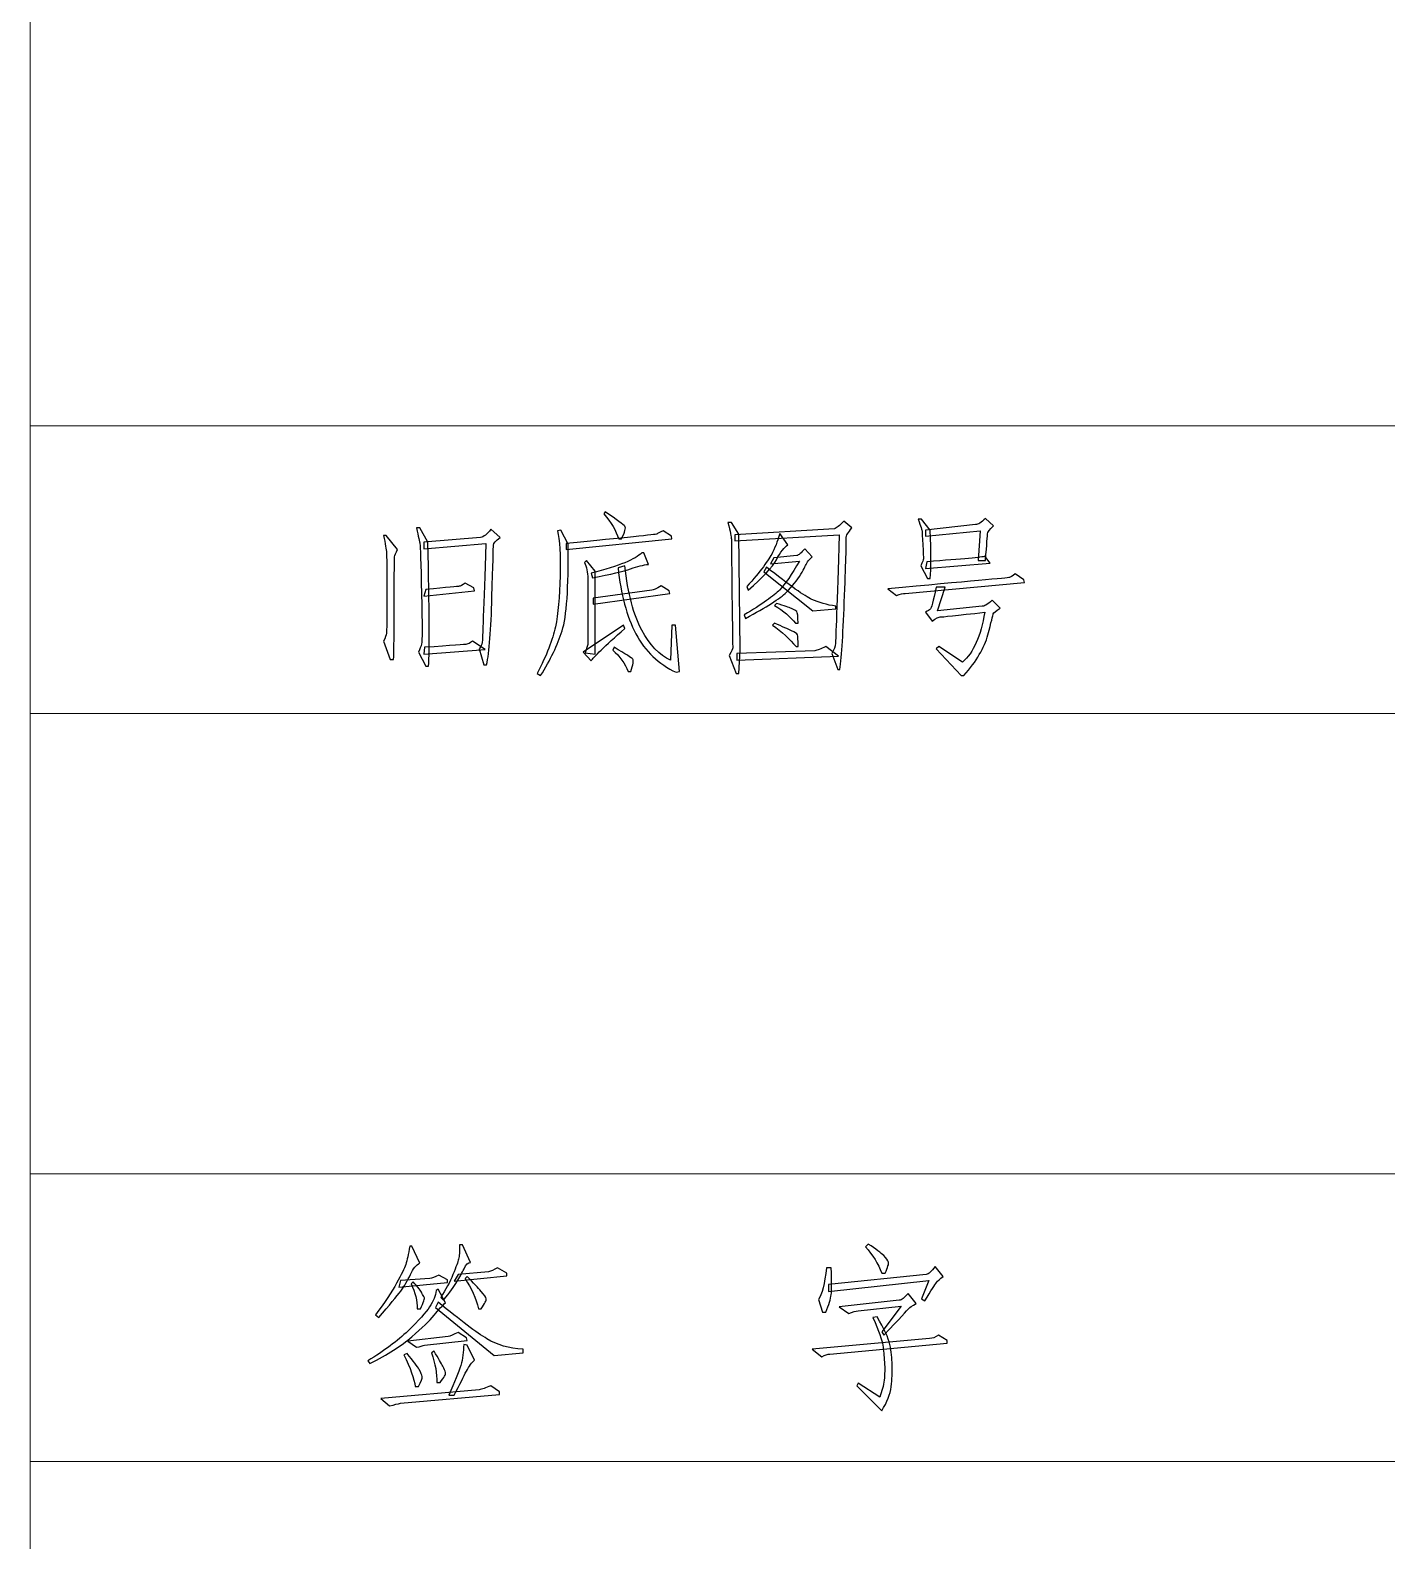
# Model space of a CAD drawing. Header units: millimetres. Extents: x 958 to 3026, y 447 to 1692.
# Drawn here: x 2216.3 to 2301, y 579.1 to 673.5 of the extents above; entities that cross this region are included whole.
import ezdxf

# ---------------------------------------------------------------- set-up
doc = ezdxf.new("R2010")
doc.units = ezdxf.units.MM
doc.layers.add('layer 1', color=7, linetype='Continuous')

msp = doc.modelspace()

# ---------------------------------------------------------------- linework, layer by layer
at = {"layer": 'layer 1', "color": 1, "lineweight": 9}
for points in [[(2216.288, 1558.138), (2216.288, 1558.138), (2216.288, 490.649), (2216.288, 490.649)], [(2312.676, 648.795), (2312.676, 648.795), (2216.288, 648.795), (2216.288, 648.795)], [(2312.676, 630.824), (2312.676, 630.824), (2216.288, 630.824), (2216.288, 630.824)], [(2312.676, 602.07), (2312.676, 602.07), (2216.288, 602.07), (2216.288, 602.07)], [(2312.676, 584.099), (2312.676, 584.099), (2216.288, 584.099), (2216.288, 584.099)]]:
    msp.add_open_spline(points, degree=3, dxfattribs=at)
at = {"layer": 'layer 1', "color": 1}
for points, knots in [([(2253.061, 641.744), (2252.892, 642.249), (2252.583, 642.768), (2252.134, 643.302), (2252.134, 643.302), (2252.134, 643.302), (2252.218, 643.428), (2252.218, 643.428), (2252.218, 643.428), (2252.948, 642.923), (2253.356, 642.621), (2253.44, 642.522), (2253.44, 642.522), (2253.523, 642.423), (2253.453, 642.165), (2253.228, 641.744), (2253.228, 641.744), (2253.228, 641.744), (2253.061, 641.744), (2253.061, 641.744)], [0, 0, 0, 0, 0.2, 0.2, 0.2, 0.2, 0.4, 0.4, 0.4, 0.4, 0.6, 0.6, 0.6, 0.6, 0.8, 0.8, 0.8, 0.8, 1, 1, 1, 1]), ([(2260.641, 634.793), (2260.641, 634.793), (2260.559, 633.319), (2260.559, 633.319), (2260.559, 633.319), (2260.559, 633.319), (2260.39, 633.319), (2260.39, 633.319), (2260.39, 633.319), (2260.39, 633.319), (2259.967, 634.457), (2259.967, 634.457), (2259.967, 634.457), (2260.109, 634.71), (2260.179, 634.87), (2260.179, 634.94), (2260.179, 634.94), (2260.179, 635.01), (2260.165, 636.128), (2260.136, 638.29), (2260.136, 638.29), (2260.109, 640.452), (2260.095, 641.597), (2260.095, 641.723), (2260.095, 641.723), (2260.095, 641.848), (2260.025, 642.193), (2259.885, 642.754), (2259.885, 642.754), (2259.885, 642.754), (2260.095, 642.754), (2260.095, 642.754), (2260.095, 642.754), (2260.095, 642.754), (2260.559, 642.039), (2260.559, 642.039), (2260.559, 642.039), (2260.559, 642.039), (2260.641, 634.793), (2260.641, 634.793)], [0, 0, 0, 0, 0.1, 0.1, 0.1, 0.1, 0.2, 0.2, 0.2, 0.2, 0.3, 0.3, 0.3, 0.3, 0.4, 0.4, 0.4, 0.4, 0.5, 0.5, 0.5, 0.5, 0.6, 0.6, 0.6, 0.6, 0.7, 0.7, 0.7, 0.7, 0.8, 0.8, 0.8, 0.8, 0.9, 0.9, 0.9, 0.9, 1, 1, 1, 1]), ([(2267.17, 638.206), (2267.086, 635.93), (2266.989, 634.387), (2266.875, 633.573), (2266.875, 633.573), (2266.875, 633.573), (2266.75, 633.573), (2266.75, 633.573), (2266.75, 633.573), (2266.75, 633.573), (2266.371, 634.583), (2266.371, 634.583), (2266.371, 634.583), (2266.511, 634.807), (2266.588, 635.017), (2266.602, 635.215), (2266.602, 635.215), (2266.617, 635.411), (2266.694, 637.672), (2266.834, 641.996), (2266.834, 641.996), (2266.834, 641.996), (2260.305, 641.616), (2260.305, 641.616), (2260.305, 641.616), (2260.305, 641.616), (2260.305, 641.996), (2260.305, 641.996), (2260.305, 641.996), (2260.305, 641.996), (2266.539, 642.375), (2266.539, 642.375), (2266.539, 642.375), (2266.651, 642.404), (2266.849, 642.558), (2267.129, 642.839), (2267.129, 642.839), (2267.129, 642.839), (2267.634, 642.418), (2267.634, 642.418), (2267.634, 642.418), (2267.38, 642.136), (2267.262, 641.933), (2267.276, 641.807), (2267.276, 641.807), (2267.291, 641.679), (2267.255, 640.479), (2267.17, 638.206)], [0, 0, 0, 0, 0.083333, 0.083333, 0.083333, 0.083333, 0.166667, 0.166667, 0.166667, 0.166667, 0.25, 0.25, 0.25, 0.25, 0.333333, 0.333333, 0.333333, 0.333333, 0.416667, 0.416667, 0.416667, 0.416667, 0.5, 0.5, 0.5, 0.5, 0.583333, 0.583333, 0.583333, 0.583333, 0.666667, 0.666667, 0.666667, 0.666667, 0.75, 0.75, 0.75, 0.75, 0.833333, 0.833333, 0.833333, 0.833333, 0.916667, 0.916667, 0.916667, 0.916667, 1, 1, 1, 1]), ([(2272.52, 639.259), (2272.52, 639.259), (2272.351, 639.259), (2272.351, 639.259), (2272.351, 639.259), (2272.351, 639.259), (2271.931, 640.058), (2271.931, 640.058), (2271.931, 640.058), (2272.042, 640.283), (2272.098, 640.43), (2272.098, 640.5), (2272.098, 640.5), (2272.098, 640.571), (2272.085, 640.858), (2272.057, 641.365), (2272.057, 641.365), (2272.028, 641.87), (2272.015, 642.15), (2272.015, 642.206), (2272.015, 642.206), (2272.015, 642.264), (2271.931, 642.515), (2271.762, 642.964), (2271.762, 642.964), (2271.762, 642.964), (2271.972, 642.964), (2271.972, 642.964), (2271.972, 642.964), (2271.972, 642.964), (2272.52, 642.29), (2272.52, 642.29), (2272.52, 642.29), (2272.576, 640.887), (2272.576, 639.877), (2272.52, 639.259)], [0, 0, 0, 0, 0.111111, 0.111111, 0.111111, 0.111111, 0.222222, 0.222222, 0.222222, 0.222222, 0.333333, 0.333333, 0.333333, 0.333333, 0.444444, 0.444444, 0.444444, 0.444444, 0.555556, 0.555556, 0.555556, 0.555556, 0.666667, 0.666667, 0.666667, 0.666667, 0.777778, 0.777778, 0.777778, 0.777778, 0.888889, 0.888889, 0.888889, 0.888889, 1, 1, 1, 1]), ([(2272.226, 642.29), (2272.226, 642.29), (2275.342, 642.628), (2275.342, 642.628), (2275.342, 642.628), (2275.511, 642.628), (2275.721, 642.754), (2275.974, 643.008), (2275.974, 643.008), (2275.974, 643.008), (2276.479, 642.544), (2276.479, 642.544), (2276.479, 642.544), (2276.226, 642.319), (2276.1, 642.157), (2276.1, 642.059), (2276.1, 642.059), (2276.1, 641.962), (2276.059, 641.406), (2275.974, 640.396), (2275.974, 640.396), (2275.974, 640.396), (2275.511, 640.396), (2275.511, 640.396), (2275.511, 640.396), (2275.511, 640.396), (2275.636, 642.249), (2275.636, 642.249), (2275.636, 642.249), (2275.636, 642.249), (2272.226, 641.911), (2272.226, 641.911), (2272.226, 641.911), (2272.226, 641.911), (2272.226, 642.29), (2272.226, 642.29)], [0, 0, 0, 0, 0.111111, 0.111111, 0.111111, 0.111111, 0.222222, 0.222222, 0.222222, 0.222222, 0.333333, 0.333333, 0.333333, 0.333333, 0.444444, 0.444444, 0.444444, 0.444444, 0.555556, 0.555556, 0.555556, 0.555556, 0.666667, 0.666667, 0.666667, 0.666667, 0.777778, 0.777778, 0.777778, 0.777778, 0.888889, 0.888889, 0.888889, 0.888889, 1, 1, 1, 1]), ([(2239.245, 641.07), (2239.133, 640.872), (2239.069, 640.718), (2239.056, 640.607), (2239.056, 640.607), (2239.042, 640.493), (2239.035, 639.631), (2239.035, 638.015), (2239.035, 638.015), (2239.035, 636.401), (2239.02, 635.131), (2238.993, 634.203), (2238.993, 634.203), (2238.993, 634.203), (2238.781, 634.203), (2238.781, 634.203), (2238.781, 634.203), (2238.781, 634.203), (2238.361, 635.341), (2238.361, 635.341), (2238.361, 635.341), (2238.472, 635.566), (2238.537, 635.735), (2238.549, 635.846), (2238.549, 635.846), (2238.564, 635.959), (2238.571, 636.78), (2238.571, 638.31), (2238.571, 638.31), (2238.571, 639.841), (2238.564, 640.698), (2238.549, 640.88), (2238.549, 640.88), (2238.537, 641.063), (2238.472, 641.421), (2238.361, 641.954), (2238.361, 641.954), (2238.361, 641.954), (2238.53, 641.954), (2238.53, 641.954), (2238.53, 641.954), (2238.53, 641.954), (2239.245, 641.07), (2239.245, 641.07)], [0, 0, 0, 0, 0.090909, 0.090909, 0.090909, 0.090909, 0.181818, 0.181818, 0.181818, 0.181818, 0.272727, 0.272727, 0.272727, 0.272727, 0.363636, 0.363636, 0.363636, 0.363636, 0.454545, 0.454545, 0.454545, 0.454545, 0.545455, 0.545455, 0.545455, 0.545455, 0.636364, 0.636364, 0.636364, 0.636364, 0.727273, 0.727273, 0.727273, 0.727273, 0.818182, 0.818182, 0.818182, 0.818182, 0.909091, 0.909091, 0.909091, 0.909091, 1, 1, 1, 1]), ([(2240.74, 638.31), (2240.699, 640.261), (2240.663, 641.3), (2240.636, 641.428), (2240.636, 641.428), (2240.607, 641.554), (2240.537, 641.884), (2240.424, 642.418), (2240.424, 642.418), (2240.424, 642.418), (2240.636, 642.418), (2240.636, 642.418), (2240.636, 642.418), (2240.636, 642.418), (2241.141, 641.532), (2241.141, 641.532), (2241.141, 641.532), (2241.225, 637.321), (2241.24, 634.737), (2241.182, 633.783), (2241.182, 633.783), (2241.182, 633.783), (2241.015, 633.783), (2241.015, 633.783), (2241.015, 633.783), (2241.015, 633.783), (2240.551, 634.667), (2240.551, 634.667), (2240.551, 634.667), (2240.636, 634.863), (2240.699, 635.032), (2240.74, 635.172), (2240.74, 635.172), (2240.783, 635.312), (2240.783, 636.358), (2240.74, 638.31)], [0, 0, 0, 0, 0.111111, 0.111111, 0.111111, 0.111111, 0.222222, 0.222222, 0.222222, 0.222222, 0.333333, 0.333333, 0.333333, 0.333333, 0.444444, 0.444444, 0.444444, 0.444444, 0.555556, 0.555556, 0.555556, 0.555556, 0.666667, 0.666667, 0.666667, 0.666667, 0.777778, 0.777778, 0.777778, 0.777778, 0.888889, 0.888889, 0.888889, 0.888889, 1, 1, 1, 1]), ([(2244.805, 633.867), (2244.805, 633.867), (2244.636, 633.867), (2244.636, 633.867), (2244.636, 633.867), (2244.636, 633.867), (2244.341, 634.877), (2244.341, 634.877), (2244.341, 634.877), (2244.455, 635.017), (2244.518, 635.145), (2244.532, 635.256), (2244.532, 635.256), (2244.544, 635.37), (2244.622, 637.433), (2244.762, 641.449), (2244.762, 641.449), (2244.762, 641.449), (2240.887, 641.112), (2240.887, 641.112), (2240.887, 641.112), (2240.887, 641.112), (2240.887, 641.532), (2240.887, 641.532), (2240.887, 641.532), (2240.887, 641.532), (2244.426, 641.827), (2244.426, 641.827), (2244.426, 641.827), (2244.622, 641.856), (2244.834, 642.024), (2245.059, 642.334), (2245.059, 642.334), (2245.059, 642.334), (2245.648, 641.827), (2245.648, 641.827), (2245.648, 641.827), (2245.366, 641.631), (2245.226, 641.469), (2245.226, 641.343), (2245.226, 641.343), (2245.226, 641.218), (2245.199, 640.136), (2245.141, 638.1), (2245.141, 638.1), (2245.085, 636.063), (2244.974, 634.653), (2244.805, 633.867)], [0, 0, 0, 0, 0.083333, 0.083333, 0.083333, 0.083333, 0.166667, 0.166667, 0.166667, 0.166667, 0.25, 0.25, 0.25, 0.25, 0.333333, 0.333333, 0.333333, 0.333333, 0.416667, 0.416667, 0.416667, 0.416667, 0.5, 0.5, 0.5, 0.5, 0.583333, 0.583333, 0.583333, 0.583333, 0.666667, 0.666667, 0.666667, 0.666667, 0.75, 0.75, 0.75, 0.75, 0.833333, 0.833333, 0.833333, 0.833333, 0.916667, 0.916667, 0.916667, 0.916667, 1, 1, 1, 1]), ([(2249.438, 642.29), (2249.438, 642.29), (2249.902, 641.406), (2249.902, 641.406), (2249.902, 641.406), (2249.929, 638.682), (2249.803, 636.879), (2249.523, 635.993), (2249.523, 635.993), (2249.242, 635.109), (2248.793, 634.176), (2248.175, 633.193), (2248.175, 633.193), (2248.175, 633.193), (2247.964, 633.319), (2247.964, 633.319), (2247.964, 633.319), (2248.554, 634.471), (2248.933, 635.447), (2249.102, 636.247), (2249.102, 636.247), (2249.269, 637.046), (2249.368, 638.107), (2249.397, 639.428), (2249.397, 639.428), (2249.424, 640.747), (2249.368, 641.687), (2249.228, 642.249), (2249.228, 642.249), (2249.228, 642.249), (2249.438, 642.29), (2249.438, 642.29)], [0, 0, 0, 0, 0.125, 0.125, 0.125, 0.125, 0.25, 0.25, 0.25, 0.25, 0.375, 0.375, 0.375, 0.375, 0.5, 0.5, 0.5, 0.5, 0.625, 0.625, 0.625, 0.625, 0.75, 0.75, 0.75, 0.75, 0.875, 0.875, 0.875, 0.875, 1, 1, 1, 1]), ([(2256.346, 641.911), (2256.346, 641.911), (2256.387, 641.744), (2256.387, 641.744), (2256.387, 641.744), (2256.387, 641.744), (2249.776, 641.07), (2249.776, 641.07), (2249.776, 641.07), (2249.776, 641.07), (2249.776, 641.449), (2249.776, 641.449), (2249.776, 641.449), (2253.51, 641.814), (2255.397, 642.01), (2255.44, 642.039), (2255.44, 642.039), (2255.482, 642.066), (2255.617, 642.136), (2255.841, 642.249), (2255.841, 642.249), (2255.841, 642.249), (2256.346, 641.911), (2256.346, 641.911)], [0, 0, 0, 0, 0.166667, 0.166667, 0.166667, 0.166667, 0.333333, 0.333333, 0.333333, 0.333333, 0.5, 0.5, 0.5, 0.5, 0.666667, 0.666667, 0.666667, 0.666667, 0.833333, 0.833333, 0.833333, 0.833333, 1, 1, 1, 1]), ([(2261.148, 638.542), (2261.148, 638.542), (2261.064, 638.754), (2261.064, 638.754), (2261.064, 638.754), (2261.907, 639.708), (2262.438, 640.416), (2262.663, 640.88), (2262.663, 640.88), (2262.888, 641.343), (2263.042, 641.744), (2263.127, 642.08), (2263.127, 642.08), (2263.127, 642.08), (2263.632, 641.365), (2263.632, 641.365), (2263.632, 641.365), (2263.407, 641.225), (2263.17, 640.916), (2262.916, 640.438), (2262.916, 640.438), (2262.663, 639.96), (2262.074, 639.329), (2261.148, 638.542)], [0, 0, 0, 0, 0.166667, 0.166667, 0.166667, 0.166667, 0.333333, 0.333333, 0.333333, 0.333333, 0.5, 0.5, 0.5, 0.5, 0.666667, 0.666667, 0.666667, 0.666667, 0.833333, 0.833333, 0.833333, 0.833333, 1, 1, 1, 1]), ([(2251.419, 639.3), (2251.419, 639.3), (2251.334, 639.595), (2251.334, 639.595), (2251.334, 639.595), (2252.233, 639.819), (2252.933, 640.037), (2253.44, 640.249), (2253.44, 640.249), (2253.945, 640.459), (2254.296, 640.662), (2254.493, 640.858), (2254.493, 640.858), (2254.493, 640.858), (2254.619, 640.858), (2254.619, 640.858), (2254.619, 640.858), (2254.619, 640.858), (2254.914, 640.143), (2254.914, 640.143), (2254.914, 640.143), (2254.605, 640.114), (2254.233, 640.024), (2253.798, 639.87), (2253.798, 639.87), (2253.363, 639.715), (2252.569, 639.525), (2251.419, 639.3)], [0, 0, 0, 0, 0.142857, 0.142857, 0.142857, 0.142857, 0.285714, 0.285714, 0.285714, 0.285714, 0.428571, 0.428571, 0.428571, 0.428571, 0.571429, 0.571429, 0.571429, 0.571429, 0.714286, 0.714286, 0.714286, 0.714286, 0.857143, 0.857143, 0.857143, 0.857143, 1, 1, 1, 1]), ([(2263.527, 638.394), (2263.148, 638.015), (2262.298, 637.476), (2260.979, 636.773), (2260.979, 636.773), (2260.979, 636.773), (2260.895, 636.984), (2260.895, 636.984), (2260.895, 636.984), (2262.018, 637.657), (2262.755, 638.177), (2263.105, 638.542), (2263.105, 638.542), (2263.457, 638.906), (2263.871, 639.51), (2264.349, 640.353), (2264.349, 640.353), (2264.349, 640.353), (2262.537, 640.184), (2262.537, 640.184), (2262.537, 640.184), (2262.537, 640.184), (2262.747, 640.563), (2262.747, 640.563), (2262.747, 640.563), (2262.747, 640.563), (2264.18, 640.691), (2264.18, 640.691), (2264.18, 640.691), (2264.293, 640.718), (2264.46, 640.858), (2264.685, 641.112), (2264.685, 641.112), (2264.685, 641.112), (2265.148, 640.607), (2265.148, 640.607), (2265.148, 640.607), (2264.953, 640.438), (2264.839, 640.312), (2264.812, 640.227), (2264.812, 640.227), (2264.784, 640.143), (2264.658, 639.911), (2264.433, 639.532), (2264.433, 639.532), (2264.209, 639.153), (2263.907, 638.773), (2263.527, 638.394)], [0, 0, 0, 0, 0.083333, 0.083333, 0.083333, 0.083333, 0.166667, 0.166667, 0.166667, 0.166667, 0.25, 0.25, 0.25, 0.25, 0.333333, 0.333333, 0.333333, 0.333333, 0.416667, 0.416667, 0.416667, 0.416667, 0.5, 0.5, 0.5, 0.5, 0.583333, 0.583333, 0.583333, 0.583333, 0.666667, 0.666667, 0.666667, 0.666667, 0.75, 0.75, 0.75, 0.75, 0.833333, 0.833333, 0.833333, 0.833333, 0.916667, 0.916667, 0.916667, 0.916667, 1, 1, 1, 1]), ([(2251.124, 635.131), (2251.124, 635.131), (2251.124, 639.259), (2251.124, 639.259), (2251.124, 639.259), (2251.124, 639.652), (2251.052, 639.988), (2250.912, 640.269), (2250.912, 640.269), (2250.912, 640.269), (2251.039, 640.396), (2251.039, 640.396), (2251.039, 640.396), (2251.039, 640.396), (2251.586, 639.722), (2251.586, 639.722), (2251.586, 639.722), (2251.586, 639.722), (2251.586, 634.541), (2251.586, 634.541), (2251.586, 634.541), (2251.586, 634.541), (2250.955, 634.626), (2250.955, 634.626), (2250.955, 634.626), (2250.955, 634.626), (2251.124, 635.131), (2251.124, 635.131)], [0, 0, 0, 0, 0.142857, 0.142857, 0.142857, 0.142857, 0.285714, 0.285714, 0.285714, 0.285714, 0.428571, 0.428571, 0.428571, 0.428571, 0.571429, 0.571429, 0.571429, 0.571429, 0.714286, 0.714286, 0.714286, 0.714286, 0.857143, 0.857143, 0.857143, 0.857143, 1, 1, 1, 1]), ([(2256.387, 636.353), (2256.387, 636.353), (2256.598, 636.353), (2256.598, 636.353), (2256.598, 636.353), (2256.598, 636.353), (2256.851, 633.445), (2256.851, 633.445), (2256.851, 633.445), (2256.851, 633.445), (2256.641, 633.404), (2256.641, 633.404), (2256.641, 633.404), (2255.545, 633.909), (2254.711, 634.71), (2254.134, 635.805), (2254.134, 635.805), (2253.559, 636.899), (2253.187, 638.276), (2253.018, 639.933), (2253.018, 639.933), (2253.018, 639.933), (2253.44, 640.058), (2253.44, 640.058), (2253.44, 640.058), (2253.636, 638.317), (2253.987, 636.976), (2254.493, 636.036), (2254.493, 636.036), (2254.998, 635.095), (2255.602, 634.471), (2256.303, 634.162), (2256.303, 634.162), (2256.303, 634.162), (2256.387, 636.353), (2256.387, 636.353)], [0, 0, 0, 0, 0.111111, 0.111111, 0.111111, 0.111111, 0.222222, 0.222222, 0.222222, 0.222222, 0.333333, 0.333333, 0.333333, 0.333333, 0.444444, 0.444444, 0.444444, 0.444444, 0.555556, 0.555556, 0.555556, 0.555556, 0.666667, 0.666667, 0.666667, 0.666667, 0.777778, 0.777778, 0.777778, 0.777778, 0.888889, 0.888889, 0.888889, 0.888889, 1, 1, 1, 1]), ([(2262.117, 639.679), (2262.117, 639.679), (2262.284, 639.974), (2262.284, 639.974), (2262.284, 639.974), (2263.745, 638.824), (2264.692, 638.15), (2265.127, 637.952), (2265.127, 637.952), (2265.564, 637.756), (2266.061, 637.616), (2266.624, 637.532), (2266.624, 637.532), (2266.624, 637.532), (2266.624, 637.363), (2266.624, 637.363), (2266.624, 637.363), (2266.624, 637.363), (2265.192, 637.237), (2265.192, 637.237), (2265.192, 637.237), (2265.192, 637.237), (2262.117, 639.679), (2262.117, 639.679)], [0, 0, 0, 0, 0.166667, 0.166667, 0.166667, 0.166667, 0.333333, 0.333333, 0.333333, 0.333333, 0.5, 0.5, 0.5, 0.5, 0.666667, 0.666667, 0.666667, 0.666667, 0.833333, 0.833333, 0.833333, 0.833333, 1, 1, 1, 1]), ([(2276.269, 640.227), (2276.269, 640.227), (2272.226, 639.889), (2272.226, 639.889), (2272.226, 639.889), (2272.226, 639.889), (2272.31, 640.312), (2272.31, 640.312), (2272.31, 640.312), (2274.583, 640.479), (2275.791, 640.592), (2275.931, 640.648), (2275.931, 640.648), (2275.931, 640.648), (2276.269, 640.227), (2276.269, 640.227)], [0, 0, 0, 0, 0.25, 0.25, 0.25, 0.25, 0.5, 0.5, 0.5, 0.5, 0.75, 0.75, 0.75, 0.75, 1, 1, 1, 1]), ([(2244.047, 638.5), (2244.047, 638.5), (2240.887, 638.162), (2240.887, 638.162), (2240.887, 638.162), (2240.887, 638.162), (2241.015, 638.585), (2241.015, 638.585), (2241.015, 638.585), (2242.334, 638.696), (2243.03, 638.759), (2243.1, 638.773), (2243.1, 638.773), (2243.17, 638.788), (2243.288, 638.851), (2243.457, 638.964), (2243.457, 638.964), (2243.457, 638.964), (2244.005, 638.669), (2244.005, 638.669), (2244.005, 638.669), (2244.005, 638.669), (2244.047, 638.5), (2244.047, 638.5)], [0, 0, 0, 0, 0.166667, 0.166667, 0.166667, 0.166667, 0.333333, 0.333333, 0.333333, 0.333333, 0.5, 0.5, 0.5, 0.5, 0.666667, 0.666667, 0.666667, 0.666667, 0.833333, 0.833333, 0.833333, 0.833333, 1, 1, 1, 1]), ([(2278.375, 639.174), (2278.375, 639.174), (2278.417, 639.005), (2278.417, 639.005), (2278.417, 639.005), (2278.417, 639.005), (2270.962, 638.331), (2270.962, 638.331), (2270.962, 638.331), (2270.82, 638.331), (2270.639, 638.29), (2270.414, 638.206), (2270.414, 638.206), (2270.414, 638.206), (2269.866, 638.626), (2269.866, 638.626), (2269.866, 638.626), (2274.892, 639.075), (2277.426, 639.307), (2277.47, 639.322), (2277.47, 639.322), (2277.511, 639.336), (2277.631, 639.413), (2277.827, 639.553), (2277.827, 639.553), (2277.827, 639.553), (2278.375, 639.174), (2278.375, 639.174)], [0, 0, 0, 0, 0.142857, 0.142857, 0.142857, 0.142857, 0.285714, 0.285714, 0.285714, 0.285714, 0.428571, 0.428571, 0.428571, 0.428571, 0.571429, 0.571429, 0.571429, 0.571429, 0.714286, 0.714286, 0.714286, 0.714286, 0.857143, 0.857143, 0.857143, 0.857143, 1, 1, 1, 1]), ([(2251.46, 638.037), (2251.46, 638.037), (2255.124, 638.542), (2255.124, 638.542), (2255.124, 638.542), (2255.209, 638.542), (2255.404, 638.626), (2255.714, 638.795), (2255.714, 638.795), (2255.714, 638.795), (2256.219, 638.5), (2256.219, 638.5), (2256.219, 638.5), (2256.219, 638.5), (2256.262, 638.331), (2256.262, 638.331), (2256.262, 638.331), (2256.262, 638.331), (2251.46, 637.657), (2251.46, 637.657), (2251.46, 637.657), (2251.46, 637.657), (2251.46, 638.037), (2251.46, 638.037)], [0, 0, 0, 0, 0.166667, 0.166667, 0.166667, 0.166667, 0.333333, 0.333333, 0.333333, 0.333333, 0.5, 0.5, 0.5, 0.5, 0.666667, 0.666667, 0.666667, 0.666667, 0.833333, 0.833333, 0.833333, 0.833333, 1, 1, 1, 1]), ([(2274.542, 634.036), (2275.216, 634.626), (2275.68, 635.664), (2275.931, 637.152), (2275.931, 637.152), (2274.163, 636.957), (2273.235, 636.858), (2273.151, 636.858), (2273.151, 636.858), (2273.067, 636.858), (2272.899, 636.773), (2272.646, 636.604), (2272.646, 636.604), (2272.646, 636.604), (2272.226, 637.152), (2272.226, 637.152), (2272.226, 637.152), (2272.366, 637.237), (2272.465, 637.3), (2272.52, 637.341), (2272.52, 637.341), (2272.576, 637.384), (2272.702, 637.841), (2272.899, 638.711), (2272.899, 638.711), (2272.899, 638.711), (2273.446, 638.711), (2273.446, 638.711), (2273.446, 638.711), (2273.446, 638.711), (2272.984, 637.237), (2272.984, 637.237), (2272.984, 637.237), (2272.984, 637.237), (2275.762, 637.532), (2275.762, 637.532), (2275.762, 637.532), (2275.875, 637.503), (2276.086, 637.631), (2276.395, 637.911), (2276.395, 637.911), (2276.395, 637.911), (2276.9, 637.406), (2276.9, 637.406), (2276.9, 637.406), (2276.619, 637.237), (2276.472, 637.116), (2276.458, 637.046), (2276.458, 637.046), (2276.443, 636.976), (2276.332, 636.541), (2276.122, 635.742), (2276.122, 635.742), (2275.91, 634.94), (2275.412, 634.092), (2274.627, 633.193), (2274.627, 633.193), (2274.627, 633.193), (2274.458, 633.193), (2274.458, 633.193), (2274.458, 633.193), (2274.458, 633.193), (2272.899, 634.877), (2272.899, 634.877), (2272.899, 634.877), (2272.899, 634.877), (2273.067, 635.005), (2273.067, 635.005), (2273.067, 635.005), (2273.067, 635.005), (2274.542, 634.036), (2274.542, 634.036)], [0, 0, 0, 0, 0.055556, 0.055556, 0.055556, 0.055556, 0.111111, 0.111111, 0.111111, 0.111111, 0.166667, 0.166667, 0.166667, 0.166667, 0.222222, 0.222222, 0.222222, 0.222222, 0.277778, 0.277778, 0.277778, 0.277778, 0.333333, 0.333333, 0.333333, 0.333333, 0.388889, 0.388889, 0.388889, 0.388889, 0.444444, 0.444444, 0.444444, 0.444444, 0.5, 0.5, 0.5, 0.5, 0.555556, 0.555556, 0.555556, 0.555556, 0.611111, 0.611111, 0.611111, 0.611111, 0.666667, 0.666667, 0.666667, 0.666667, 0.722222, 0.722222, 0.722222, 0.722222, 0.777778, 0.777778, 0.777778, 0.777778, 0.833333, 0.833333, 0.833333, 0.833333, 0.888889, 0.888889, 0.888889, 0.888889, 0.944444, 0.944444, 0.944444, 0.944444, 1, 1, 1, 1]), ([(2262.916, 637.701), (2263.395, 637.559), (2263.709, 637.454), (2263.863, 637.384), (2263.863, 637.384), (2264.018, 637.314), (2264.124, 637.251), (2264.18, 637.194), (2264.18, 637.194), (2264.235, 637.138), (2264.264, 636.899), (2264.264, 636.479), (2264.264, 636.479), (2264.264, 636.479), (2264.095, 636.479), (2264.095, 636.479), (2264.095, 636.479), (2263.786, 636.872), (2263.351, 637.237), (2262.791, 637.573), (2262.791, 637.573), (2262.791, 637.573), (2262.916, 637.701), (2262.916, 637.701)], [0, 0, 0, 0, 0.166667, 0.166667, 0.166667, 0.166667, 0.333333, 0.333333, 0.333333, 0.333333, 0.5, 0.5, 0.5, 0.5, 0.666667, 0.666667, 0.666667, 0.666667, 0.833333, 0.833333, 0.833333, 0.833333, 1, 1, 1, 1]), ([(2253.356, 636.353), (2253.356, 636.353), (2253.44, 636.141), (2253.44, 636.141), (2253.44, 636.141), (2252.175, 635.017), (2251.474, 634.344), (2251.334, 634.119), (2251.334, 634.119), (2251.334, 634.119), (2250.827, 634.667), (2250.827, 634.667), (2250.827, 634.667), (2250.827, 634.667), (2253.356, 636.353), (2253.356, 636.353)], [0, 0, 0, 0, 0.25, 0.25, 0.25, 0.25, 0.5, 0.5, 0.5, 0.5, 0.75, 0.75, 0.75, 0.75, 1, 1, 1, 1]), ([(2262.663, 636.353), (2262.663, 636.353), (2262.791, 636.479), (2262.791, 636.479), (2262.791, 636.479), (2263.296, 636.254), (2263.653, 636.092), (2263.863, 635.993), (2263.863, 635.993), (2264.076, 635.896), (2264.194, 635.812), (2264.223, 635.742), (2264.223, 635.742), (2264.25, 635.672), (2264.264, 635.425), (2264.264, 635.005), (2264.264, 635.005), (2264.264, 635.005), (2264.139, 635.005), (2264.139, 635.005), (2264.139, 635.005), (2263.745, 635.481), (2263.254, 635.93), (2262.663, 636.353)], [0, 0, 0, 0, 0.166667, 0.166667, 0.166667, 0.166667, 0.333333, 0.333333, 0.333333, 0.333333, 0.5, 0.5, 0.5, 0.5, 0.666667, 0.666667, 0.666667, 0.666667, 0.833333, 0.833333, 0.833333, 0.833333, 1, 1, 1, 1]), ([(2240.887, 634.541), (2240.887, 634.541), (2240.931, 634.962), (2240.931, 634.962), (2240.931, 634.962), (2242.614, 635.075), (2243.491, 635.138), (2243.561, 635.152), (2243.561, 635.152), (2243.633, 635.165), (2243.752, 635.23), (2243.921, 635.341), (2243.921, 635.341), (2243.921, 635.341), (2244.721, 634.836), (2244.721, 634.836), (2244.721, 634.836), (2244.721, 634.836), (2240.887, 634.541), (2240.887, 634.541)], [0, 0, 0, 0, 0.2, 0.2, 0.2, 0.2, 0.4, 0.4, 0.4, 0.4, 0.6, 0.6, 0.6, 0.6, 0.8, 0.8, 0.8, 0.8, 1, 1, 1, 1]), ([(2252.682, 634.793), (2252.682, 634.793), (2252.766, 634.962), (2252.766, 634.962), (2252.766, 634.962), (2253.496, 634.541), (2253.89, 634.295), (2253.945, 634.225), (2253.945, 634.225), (2254.001, 634.155), (2253.96, 633.894), (2253.819, 633.445), (2253.819, 633.445), (2253.819, 633.445), (2253.651, 633.445), (2253.651, 633.445), (2253.651, 633.445), (2253.453, 633.952), (2253.131, 634.401), (2252.682, 634.793)], [0, 0, 0, 0, 0.2, 0.2, 0.2, 0.2, 0.4, 0.4, 0.4, 0.4, 0.6, 0.6, 0.6, 0.6, 0.8, 0.8, 0.8, 0.8, 1, 1, 1, 1]), ([(2260.431, 634.162), (2260.431, 634.162), (2260.431, 634.583), (2260.431, 634.583), (2260.431, 634.583), (2260.431, 634.583), (2265.317, 634.752), (2265.317, 634.752), (2265.317, 634.752), (2265.458, 634.78), (2265.682, 634.863), (2265.991, 635.005), (2265.991, 635.005), (2265.991, 635.005), (2266.791, 634.414), (2266.791, 634.414), (2266.791, 634.414), (2266.791, 634.414), (2260.431, 634.162), (2260.431, 634.162)], [0, 0, 0, 0, 0.2, 0.2, 0.2, 0.2, 0.4, 0.4, 0.4, 0.4, 0.6, 0.6, 0.6, 0.6, 0.8, 0.8, 0.8, 0.8, 1, 1, 1, 1]), ([(2240.636, 596.495), (2240.411, 596.382), (2240.213, 596.145), (2240.044, 595.778), (2240.044, 595.778), (2239.877, 595.413), (2239.672, 595.07), (2239.435, 594.746), (2239.435, 594.746), (2239.196, 594.423), (2238.74, 593.869), (2238.066, 593.082), (2238.066, 593.082), (2238.066, 593.082), (2237.856, 593.251), (2237.856, 593.251), (2237.856, 593.251), (2238.445, 594.038), (2238.887, 594.698), (2239.182, 595.232), (2239.182, 595.232), (2239.477, 595.765), (2239.667, 596.157), (2239.75, 596.41), (2239.75, 596.41), (2239.834, 596.664), (2239.919, 597.043), (2240.003, 597.548), (2240.003, 597.548), (2240.003, 597.548), (2240.129, 597.548), (2240.129, 597.548), (2240.129, 597.548), (2240.129, 597.548), (2240.636, 596.495), (2240.636, 596.495)], [0, 0, 0, 0, 0.111111, 0.111111, 0.111111, 0.111111, 0.222222, 0.222222, 0.222222, 0.222222, 0.333333, 0.333333, 0.333333, 0.333333, 0.444444, 0.444444, 0.444444, 0.444444, 0.555556, 0.555556, 0.555556, 0.555556, 0.666667, 0.666667, 0.666667, 0.666667, 0.777778, 0.777778, 0.777778, 0.777778, 0.888889, 0.888889, 0.888889, 0.888889, 1, 1, 1, 1]), ([(2243.056, 596.746), (2243.1, 596.915), (2243.119, 597.21), (2243.119, 597.633), (2243.119, 597.633), (2243.119, 597.633), (2243.288, 597.633), (2243.288, 597.633), (2243.288, 597.633), (2243.288, 597.633), (2243.793, 596.536), (2243.793, 596.536), (2243.793, 596.536), (2243.653, 596.536), (2243.52, 596.403), (2243.394, 596.137), (2243.394, 596.137), (2243.267, 595.87), (2243.119, 595.596), (2242.952, 595.316), (2242.952, 595.316), (2242.783, 595.034), (2242.503, 594.655), (2242.109, 594.178), (2242.109, 594.178), (2242.109, 594.178), (2241.94, 594.347), (2241.94, 594.347), (2241.94, 594.347), (2242.25, 594.824), (2242.503, 595.302), (2242.699, 595.778), (2242.699, 595.778), (2242.895, 596.256), (2243.015, 596.579), (2243.056, 596.746)], [0, 0, 0, 0, 0.111111, 0.111111, 0.111111, 0.111111, 0.222222, 0.222222, 0.222222, 0.222222, 0.333333, 0.333333, 0.333333, 0.333333, 0.444444, 0.444444, 0.444444, 0.444444, 0.555556, 0.555556, 0.555556, 0.555556, 0.666667, 0.666667, 0.666667, 0.666667, 0.777778, 0.777778, 0.777778, 0.777778, 0.888889, 0.888889, 0.888889, 0.888889, 1, 1, 1, 1]), ([(2269.62, 596.959), (2269.789, 596.79), (2269.886, 596.657), (2269.915, 596.558), (2269.915, 596.558), (2269.942, 596.459), (2269.872, 596.227), (2269.705, 595.862), (2269.705, 595.862), (2269.705, 595.862), (2269.492, 595.862), (2269.492, 595.862), (2269.492, 595.862), (2269.268, 596.452), (2268.932, 597), (2268.483, 597.505), (2268.483, 597.505), (2268.483, 597.505), (2268.651, 597.674), (2268.651, 597.674), (2268.651, 597.674), (2269.128, 597.365), (2269.451, 597.126), (2269.62, 596.959)], [0, 0, 0, 0, 0.166667, 0.166667, 0.166667, 0.166667, 0.333333, 0.333333, 0.333333, 0.333333, 0.5, 0.5, 0.5, 0.5, 0.666667, 0.666667, 0.666667, 0.666667, 0.833333, 0.833333, 0.833333, 0.833333, 1, 1, 1, 1]), ([(2242.363, 595.442), (2242.363, 595.442), (2242.363, 595.273), (2242.363, 595.273), (2242.363, 595.273), (2242.363, 595.273), (2239.329, 594.978), (2239.329, 594.978), (2239.329, 594.978), (2239.329, 594.978), (2239.414, 595.399), (2239.414, 595.399), (2239.414, 595.399), (2239.414, 595.399), (2241.267, 595.526), (2241.267, 595.526), (2241.267, 595.526), (2241.38, 595.553), (2241.561, 595.623), (2241.815, 595.737), (2241.815, 595.737), (2241.815, 595.737), (2242.363, 595.442), (2242.363, 595.442)], [0, 0, 0, 0, 0.166667, 0.166667, 0.166667, 0.166667, 0.333333, 0.333333, 0.333333, 0.333333, 0.5, 0.5, 0.5, 0.5, 0.666667, 0.666667, 0.666667, 0.666667, 0.833333, 0.833333, 0.833333, 0.833333, 1, 1, 1, 1]), ([(2244.931, 595.947), (2245.071, 595.976), (2245.254, 596.06), (2245.479, 596.2), (2245.479, 596.2), (2245.479, 596.2), (2246.068, 595.862), (2246.068, 595.862), (2246.068, 595.862), (2246.068, 595.862), (2246.068, 595.695), (2246.068, 595.695), (2246.068, 595.695), (2246.068, 595.695), (2242.783, 595.357), (2242.783, 595.357), (2242.783, 595.357), (2242.783, 595.357), (2243.037, 595.778), (2243.037, 595.778), (2243.037, 595.778), (2243.037, 595.778), (2244.931, 595.947), (2244.931, 595.947)], [0, 0, 0, 0, 0.166667, 0.166667, 0.166667, 0.166667, 0.333333, 0.333333, 0.333333, 0.333333, 0.5, 0.5, 0.5, 0.5, 0.666667, 0.666667, 0.666667, 0.666667, 0.833333, 0.833333, 0.833333, 0.833333, 1, 1, 1, 1]), ([(2244.467, 593.63), (2244.467, 593.63), (2244.3, 593.63), (2244.3, 593.63), (2244.3, 593.63), (2244.131, 594.304), (2243.851, 594.937), (2243.457, 595.526), (2243.457, 595.526), (2243.457, 595.526), (2243.583, 595.652), (2243.583, 595.652), (2243.583, 595.652), (2243.977, 595.258), (2244.271, 594.949), (2244.467, 594.725), (2244.467, 594.725), (2244.665, 594.5), (2244.769, 594.347), (2244.783, 594.263), (2244.783, 594.263), (2244.798, 594.178), (2244.692, 593.968), (2244.467, 593.63)], [0, 0, 0, 0, 0.166667, 0.166667, 0.166667, 0.166667, 0.333333, 0.333333, 0.333333, 0.333333, 0.5, 0.5, 0.5, 0.5, 0.666667, 0.666667, 0.666667, 0.666667, 0.833333, 0.833333, 0.833333, 0.833333, 1, 1, 1, 1]), ([(2265.997, 593.42), (2265.997, 593.42), (2265.787, 593.42), (2265.787, 593.42), (2265.787, 593.42), (2265.787, 593.42), (2265.533, 594.22), (2265.533, 594.22), (2265.533, 594.22), (2265.758, 594.529), (2265.927, 595.188), (2266.04, 596.2), (2266.04, 596.2), (2266.04, 596.2), (2266.335, 596.2), (2266.335, 596.2), (2266.335, 596.2), (2266.362, 595.329), (2266.362, 594.768), (2266.335, 594.514), (2266.335, 594.514), (2266.306, 594.263), (2266.195, 593.898), (2265.997, 593.42)], [0, 0, 0, 0, 0.166667, 0.166667, 0.166667, 0.166667, 0.333333, 0.333333, 0.333333, 0.333333, 0.5, 0.5, 0.5, 0.5, 0.666667, 0.666667, 0.666667, 0.666667, 0.833333, 0.833333, 0.833333, 0.833333, 1, 1, 1, 1]), ([(2272.273, 595.778), (2272.413, 595.807), (2272.596, 595.976), (2272.821, 596.285), (2272.821, 596.285), (2272.821, 596.285), (2273.326, 595.652), (2273.326, 595.652), (2273.326, 595.652), (2273.13, 595.512), (2272.99, 595.386), (2272.905, 595.273), (2272.905, 595.273), (2272.821, 595.162), (2272.582, 594.782), (2272.188, 594.135), (2272.188, 594.135), (2272.188, 594.135), (2271.978, 594.263), (2271.978, 594.263), (2271.978, 594.263), (2271.978, 594.263), (2272.442, 595.399), (2272.442, 595.399), (2272.442, 595.399), (2272.442, 595.399), (2266.166, 594.725), (2266.166, 594.725), (2266.166, 594.725), (2266.166, 594.725), (2266.166, 595.147), (2266.166, 595.147), (2266.166, 595.147), (2266.166, 595.147), (2272.273, 595.778), (2272.273, 595.778)], [0, 0, 0, 0, 0.111111, 0.111111, 0.111111, 0.111111, 0.222222, 0.222222, 0.222222, 0.222222, 0.333333, 0.333333, 0.333333, 0.333333, 0.444444, 0.444444, 0.444444, 0.444444, 0.555556, 0.555556, 0.555556, 0.555556, 0.666667, 0.666667, 0.666667, 0.666667, 0.777778, 0.777778, 0.777778, 0.777778, 0.888889, 0.888889, 0.888889, 0.888889, 1, 1, 1, 1]), ([(2239.897, 592.261), (2240.559, 592.894), (2241.008, 593.391), (2241.245, 593.756), (2241.245, 593.756), (2241.484, 594.123), (2241.617, 594.459), (2241.646, 594.768), (2241.646, 594.768), (2241.646, 594.768), (2241.771, 594.852), (2241.771, 594.852), (2241.771, 594.852), (2241.771, 594.852), (2242.235, 594.01), (2242.235, 594.01), (2242.235, 594.01), (2242.039, 593.841), (2241.8, 593.582), (2241.52, 593.23), (2241.52, 593.23), (2241.24, 592.879), (2240.776, 592.43), (2240.129, 591.882), (2240.129, 591.882), (2239.484, 591.335), (2238.614, 590.78), (2237.518, 590.219), (2237.518, 590.219), (2237.518, 590.219), (2237.392, 590.386), (2237.392, 590.386), (2237.392, 590.386), (2238.402, 591.005), (2239.238, 591.63), (2239.897, 592.261)], [0, 0, 0, 0, 0.111111, 0.111111, 0.111111, 0.111111, 0.222222, 0.222222, 0.222222, 0.222222, 0.333333, 0.333333, 0.333333, 0.333333, 0.444444, 0.444444, 0.444444, 0.444444, 0.555556, 0.555556, 0.555556, 0.555556, 0.666667, 0.666667, 0.666667, 0.666667, 0.777778, 0.777778, 0.777778, 0.777778, 0.888889, 0.888889, 0.888889, 0.888889, 1, 1, 1, 1]), ([(2240.762, 594.621), (2240.817, 594.495), (2240.866, 594.403), (2240.909, 594.347), (2240.909, 594.347), (2240.95, 594.29), (2240.873, 594.051), (2240.677, 593.63), (2240.677, 593.63), (2240.677, 593.63), (2240.467, 593.63), (2240.467, 593.63), (2240.467, 593.63), (2240.467, 594.135), (2240.341, 594.655), (2240.088, 595.188), (2240.088, 595.188), (2240.088, 595.188), (2240.213, 595.316), (2240.213, 595.316), (2240.213, 595.316), (2240.523, 594.978), (2240.706, 594.746), (2240.762, 594.621)], [0, 0, 0, 0, 0.166667, 0.166667, 0.166667, 0.166667, 0.333333, 0.333333, 0.333333, 0.333333, 0.5, 0.5, 0.5, 0.5, 0.666667, 0.666667, 0.666667, 0.666667, 0.833333, 0.833333, 0.833333, 0.833333, 1, 1, 1, 1]), ([(2268.019, 593.505), (2267.879, 593.505), (2267.683, 593.449), (2267.429, 593.336), (2267.429, 593.336), (2267.429, 593.336), (2266.84, 593.756), (2266.84, 593.756), (2266.84, 593.756), (2266.84, 593.756), (2270.589, 594.178), (2270.589, 594.178), (2270.589, 594.178), (2270.729, 594.178), (2270.912, 594.319), (2271.137, 594.599), (2271.137, 594.599), (2271.137, 594.599), (2271.642, 593.968), (2271.642, 593.968), (2271.642, 593.968), (2271.388, 593.826), (2271.234, 593.722), (2271.178, 593.652), (2271.178, 593.652), (2271.123, 593.582), (2270.603, 593.026), (2269.62, 591.988), (2269.62, 591.988), (2269.62, 591.988), (2269.492, 592.198), (2269.492, 592.198), (2269.492, 592.198), (2269.492, 592.198), (2270.715, 593.799), (2270.715, 593.799), (2270.715, 593.799), (2270.715, 593.799), (2268.019, 593.505), (2268.019, 593.505)], [0, 0, 0, 0, 0.1, 0.1, 0.1, 0.1, 0.2, 0.2, 0.2, 0.2, 0.3, 0.3, 0.3, 0.3, 0.4, 0.4, 0.4, 0.4, 0.5, 0.5, 0.5, 0.5, 0.6, 0.6, 0.6, 0.6, 0.7, 0.7, 0.7, 0.7, 0.8, 0.8, 0.8, 0.8, 0.9, 0.9, 0.9, 0.9, 1, 1, 1, 1]), ([(2247.08, 591.104), (2247.08, 591.104), (2247.08, 590.893), (2247.08, 590.893), (2247.08, 590.893), (2247.08, 590.893), (2245.269, 590.724), (2245.269, 590.724), (2245.269, 590.724), (2245.269, 590.724), (2241.604, 593.715), (2241.604, 593.715), (2241.604, 593.715), (2241.604, 593.715), (2241.771, 594.051), (2241.771, 594.051), (2241.771, 594.051), (2243.177, 592.901), (2244.194, 592.135), (2244.827, 591.756), (2244.827, 591.756), (2245.457, 591.377), (2246.209, 591.159), (2247.08, 591.104)], [0, 0, 0, 0, 0.166667, 0.166667, 0.166667, 0.166667, 0.333333, 0.333333, 0.333333, 0.333333, 0.5, 0.5, 0.5, 0.5, 0.666667, 0.666667, 0.666667, 0.666667, 0.833333, 0.833333, 0.833333, 0.833333, 1, 1, 1, 1]), ([(2268.946, 593.082), (2268.946, 593.082), (2269.198, 593.125), (2269.198, 593.125), (2269.198, 593.125), (2269.647, 592.396), (2269.915, 591.819), (2269.999, 591.398), (2269.999, 591.398), (2270.084, 590.978), (2270.132, 590.548), (2270.147, 590.113), (2270.147, 590.113), (2270.161, 589.678), (2270.139, 589.229), (2270.084, 588.766), (2270.084, 588.766), (2270.026, 588.302), (2269.83, 587.804), (2269.492, 587.27), (2269.492, 587.27), (2269.492, 587.27), (2267.934, 588.828), (2267.934, 588.828), (2267.934, 588.828), (2267.934, 588.828), (2268.019, 588.997), (2268.019, 588.997), (2268.019, 588.997), (2268.019, 588.997), (2269.367, 588.113), (2269.367, 588.113), (2269.367, 588.113), (2269.507, 588.478), (2269.599, 588.836), (2269.64, 589.186), (2269.64, 589.186), (2269.683, 589.538), (2269.69, 589.91), (2269.661, 590.304), (2269.661, 590.304), (2269.635, 590.696), (2269.599, 591.048), (2269.557, 591.355), (2269.557, 591.355), (2269.514, 591.664), (2269.311, 592.241), (2268.946, 593.082)], [0, 0, 0, 0, 0.083333, 0.083333, 0.083333, 0.083333, 0.166667, 0.166667, 0.166667, 0.166667, 0.25, 0.25, 0.25, 0.25, 0.333333, 0.333333, 0.333333, 0.333333, 0.416667, 0.416667, 0.416667, 0.416667, 0.5, 0.5, 0.5, 0.5, 0.583333, 0.583333, 0.583333, 0.583333, 0.666667, 0.666667, 0.666667, 0.666667, 0.75, 0.75, 0.75, 0.75, 0.833333, 0.833333, 0.833333, 0.833333, 0.916667, 0.916667, 0.916667, 0.916667, 1, 1, 1, 1]), ([(2240.424, 591.229), (2240.424, 591.229), (2239.877, 591.609), (2239.877, 591.609), (2239.877, 591.609), (2239.877, 591.609), (2242.404, 591.903), (2242.404, 591.903), (2242.404, 591.903), (2242.515, 591.932), (2242.728, 592.017), (2243.037, 592.157), (2243.037, 592.157), (2243.037, 592.157), (2243.542, 591.819), (2243.542, 591.819), (2243.542, 591.819), (2243.542, 591.819), (2243.583, 591.652), (2243.583, 591.652), (2243.583, 591.652), (2243.583, 591.652), (2240.931, 591.355), (2240.931, 591.355), (2240.931, 591.355), (2240.817, 591.328), (2240.648, 591.285), (2240.424, 591.229)], [0, 0, 0, 0, 0.142857, 0.142857, 0.142857, 0.142857, 0.285714, 0.285714, 0.285714, 0.285714, 0.428571, 0.428571, 0.428571, 0.428571, 0.571429, 0.571429, 0.571429, 0.571429, 0.714286, 0.714286, 0.714286, 0.714286, 0.857143, 0.857143, 0.857143, 0.857143, 1, 1, 1, 1]), ([(2273.031, 591.988), (2273.031, 591.988), (2273.579, 591.652), (2273.579, 591.652), (2273.579, 591.652), (2273.579, 591.652), (2273.579, 591.483), (2273.579, 591.483), (2273.579, 591.483), (2273.579, 591.483), (2266.251, 590.809), (2266.251, 590.809), (2266.251, 590.809), (2266.11, 590.809), (2265.941, 590.753), (2265.746, 590.64), (2265.746, 590.64), (2265.746, 590.64), (2265.154, 591.104), (2265.154, 591.104), (2265.154, 591.104), (2265.154, 591.104), (2272.485, 591.778), (2272.485, 591.778), (2272.485, 591.778), (2272.652, 591.778), (2272.835, 591.848), (2273.031, 591.988)], [0, 0, 0, 0, 0.142857, 0.142857, 0.142857, 0.142857, 0.285714, 0.285714, 0.285714, 0.285714, 0.428571, 0.428571, 0.428571, 0.428571, 0.571429, 0.571429, 0.571429, 0.571429, 0.714286, 0.714286, 0.714286, 0.714286, 0.857143, 0.857143, 0.857143, 0.857143, 1, 1, 1, 1]), ([(2240.593, 589.84), (2240.706, 589.642), (2240.769, 589.495), (2240.783, 589.398), (2240.783, 589.398), (2240.796, 589.299), (2240.718, 589.096), (2240.551, 588.787), (2240.551, 588.787), (2240.551, 588.787), (2240.341, 588.787), (2240.341, 588.787), (2240.341, 588.787), (2240.283, 589.263), (2240.044, 589.925), (2239.624, 590.766), (2239.624, 590.766), (2239.624, 590.766), (2239.834, 590.85), (2239.834, 590.85), (2239.834, 590.85), (2240.228, 590.374), (2240.481, 590.036), (2240.593, 589.84)], [0, 0, 0, 0, 0.166667, 0.166667, 0.166667, 0.166667, 0.333333, 0.333333, 0.333333, 0.333333, 0.5, 0.5, 0.5, 0.5, 0.666667, 0.666667, 0.666667, 0.666667, 0.833333, 0.833333, 0.833333, 0.833333, 1, 1, 1, 1]), ([(2241.52, 590.978), (2241.8, 590.529), (2241.984, 590.219), (2242.066, 590.05), (2242.066, 590.05), (2242.151, 589.882), (2242.208, 589.749), (2242.235, 589.65), (2242.235, 589.65), (2242.264, 589.553), (2242.151, 589.348), (2241.899, 589.039), (2241.899, 589.039), (2241.899, 589.039), (2241.689, 589.039), (2241.689, 589.039), (2241.689, 589.039), (2241.716, 589.572), (2241.604, 590.191), (2241.351, 590.893), (2241.351, 590.893), (2241.351, 590.893), (2241.52, 590.978), (2241.52, 590.978)], [0, 0, 0, 0, 0.166667, 0.166667, 0.166667, 0.166667, 0.333333, 0.333333, 0.333333, 0.333333, 0.5, 0.5, 0.5, 0.5, 0.666667, 0.666667, 0.666667, 0.666667, 0.833333, 0.833333, 0.833333, 0.833333, 1, 1, 1, 1]), ([(2242.783, 588.239), (2242.783, 588.239), (2242.445, 588.239), (2242.445, 588.239), (2242.445, 588.239), (2242.812, 589.053), (2243.056, 589.671), (2243.184, 590.092), (2243.184, 590.092), (2243.31, 590.514), (2243.373, 590.949), (2243.373, 591.398), (2243.373, 591.398), (2243.373, 591.398), (2243.583, 591.355), (2243.583, 591.355), (2243.583, 591.355), (2243.583, 591.355), (2244.047, 590.43), (2244.047, 590.43), (2244.047, 590.43), (2243.878, 590.29), (2243.711, 590.058), (2243.542, 589.734), (2243.542, 589.734), (2243.373, 589.411), (2243.119, 588.913), (2242.783, 588.239)], [0, 0, 0, 0, 0.142857, 0.142857, 0.142857, 0.142857, 0.285714, 0.285714, 0.285714, 0.285714, 0.428571, 0.428571, 0.428571, 0.428571, 0.571429, 0.571429, 0.571429, 0.571429, 0.714286, 0.714286, 0.714286, 0.714286, 0.857143, 0.857143, 0.857143, 0.857143, 1, 1, 1, 1]), ([(2238.192, 588.029), (2238.192, 588.029), (2244.341, 588.577), (2244.341, 588.577), (2244.341, 588.577), (2244.51, 588.604), (2244.749, 588.688), (2245.059, 588.828), (2245.059, 588.828), (2245.059, 588.828), (2245.605, 588.449), (2245.605, 588.449), (2245.605, 588.449), (2245.605, 588.449), (2245.605, 588.282), (2245.605, 588.282), (2245.605, 588.282), (2245.605, 588.282), (2239.414, 587.734), (2239.414, 587.734), (2239.414, 587.734), (2239.274, 587.705), (2239.049, 587.65), (2238.74, 587.565), (2238.74, 587.565), (2238.74, 587.565), (2238.192, 588.029), (2238.192, 588.029)], [0, 0, 0, 0, 0.142857, 0.142857, 0.142857, 0.142857, 0.285714, 0.285714, 0.285714, 0.285714, 0.428571, 0.428571, 0.428571, 0.428571, 0.571429, 0.571429, 0.571429, 0.571429, 0.714286, 0.714286, 0.714286, 0.714286, 0.857143, 0.857143, 0.857143, 0.857143, 1, 1, 1, 1])]:
    msp.add_open_spline(points, degree=3, knots=knots, dxfattribs=at)

doc.saveas('drawing.dxf')
